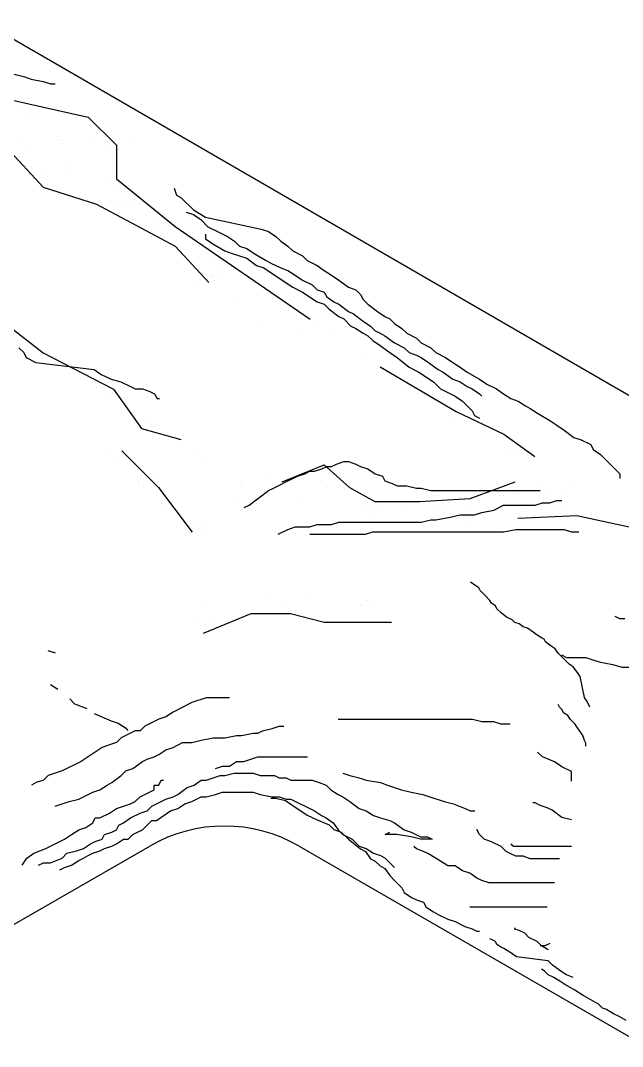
# Model space of a CAD drawing. Extents: x -800 to 12181, y -6101 to 2255.
# Drawn here: x 11433.93 to 11462.96, y 1450.23 to 1499.74 of the extents above; entities that cross this region are included whole.
import ezdxf

# ---------------------------------------------------------------- set-up
doc = ezdxf.new("R2010")
doc.units = 0
doc.header["$MEASUREMENT"] = 0
doc.layers.get('0').update_dxf_attribs({"linetype": 'CONTINUOUS'})
doc.layers.add('15', color=1, linetype='CONTINUOUS')

# ---------------------------------------------------------------- blocks, each defined once
blk = doc.blocks.new('*X30')
at = {"color": 0}
for p, q in [((4164.899, -661.1), (4164.899, -661.1)), ((4165.411, -661.256), (4165.411, -661.256)), ((4168.775, -661.019), (4168.775, -661.019)), ((4163.139, -661.42), (4163.139, -661.42)), ((4163.56, -661.688), (4163.56, -661.688)), ((4166.253, -661.414), (4166.253, -661.414)), ((4171.18, -662.576), (4171.18, -662.576)), ((4162.762, -662.774), (4162.762, -662.774)), ((4168.193, -662.65), (4168.193, -662.65)), ((4168.488, -662.931), (4168.488, -662.931)), ((4169.846, -662.752), (4169.846, -662.752)), ((4170.367, -662.683), (4170.367, -662.683)), ((4170.824, -662.897), (4170.824, -662.897)), ((4171.307, -662.644), (4171.307, -662.644)), ((4162.857, -663.216), (4162.857, -663.216)), ((4168.032, -663.195), (4168.032, -663.195)), ((4170.733, -663.097), (4170.733, -663.097)), ((4173.351, -663.064), (4173.351, -663.064)), ((4161.771, -663.815), (4161.771, -663.815)), ((4162.291, -663.746), (4162.291, -663.746)), ((4163.104, -663.639), (4163.104, -663.639)), ((4163.758, -663.686), (4163.758, -663.686)), ((4167.818, -663.775), (4167.818, -663.775)), ((4171.82, -663.809), (4171.82, -663.809)), ((4167.482, -664.187), (4167.482, -664.187)), ((4169.444, -664.087), (4169.444, -664.087)), ((4170.175, -663.912), (4170.175, -663.912)), ((4170.596, -664.181), (4170.596, -664.181)), ((4172.002, -664.099), (4172.002, -664.099)), ((4172.004, -663.978), (4172.004, -663.978)), ((4173.289, -663.907), (4173.289, -663.907)), ((4173.71, -664.175), (4173.71, -664.175)), ((4174.703, -664.002), (4174.703, -664.002)), ((4170.796, -665.024), (4170.796, -665.024)), ((4172.102, -665.044), (4172.102, -665.044)), ((4162.772, -665.165), (4162.772, -665.165)), ((4162.92, -665.143), (4162.92, -665.143)), ((4171.289, -665.151), (4171.289, -665.151)), ((4172.114, -665.148), (4172.114, -665.148)), ((4173.869, -665.687), (4173.869, -665.687)), ((4174.054, -665.856), (4174.054, -665.856)), ((4162.693, -666.283), (4162.693, -666.283)), ((4163.213, -666.214), (4163.213, -666.214)), ((4164.026, -666.107), (4164.026, -666.107)), ((4164.188, -666.144), (4164.188, -666.144)), ((4162.801, -666.442), (4162.801, -666.442)), ((4162.986, -666.611), (4162.986, -666.611)), ((4165.176, -666.696), (4165.176, -666.696)), ((4174.096, -666.411), (4174.096, -666.411)), ((4174.518, -666.679), (4174.518, -666.679)), ((4174.924, -666.653), (4174.924, -666.653)), ((4165.6, -667.036), (4165.6, -667.036)), ((4175.715, -667.157), (4175.715, -667.157)), ((4176.035, -666.93), (4176.035, -666.93)), ((4163.856, -667.408), (4163.856, -667.408)), ((4175.919, -667.566), (4175.919, -667.566)), ((4176.036, -667.647), (4176.036, -667.647)), ((4176.103, -667.734), (4176.103, -667.734)), ((4164.251, -668.071), (4164.251, -668.071)), ((4164.851, -668.32), (4164.851, -668.32)), ((4163.615, -668.75), (4163.615, -668.75)), ((4164.135, -668.682), (4164.135, -668.682)), ((4164.948, -668.575), (4164.948, -668.575)), ((4165.035, -668.489), (4165.035, -668.489)), ((4163.046, -668.996), (4163.046, -668.996)), ((4165.562, -668.932), (4165.562, -668.932)), ((4165.983, -669.201), (4165.983, -669.201)), ((4178.018, -668.909), (4178.018, -668.909)), ((4178.44, -669.178), (4178.44, -669.178)), ((4177.969, -669.444), (4177.969, -669.444)), ((4177.996, -669.446), (4177.996, -669.446)), ((4178.153, -669.613), (4178.153, -669.613)), ((4178.516, -669.378), (4178.516, -669.378)), ((4164.314, -669.998), (4164.314, -669.998)), ((4177.51, -669.749), (4177.51, -669.749)), ((4164.387, -670.173), (4164.387, -670.173)), ((4167.501, -670.168), (4167.501, -670.168)), ((4179.023, -670.41), (4179.023, -670.41)), ((4165.057, -671.15), (4165.057, -671.15)), ((4165.726, -670.89), (4165.726, -670.89)), ((4165.87, -671.043), (4165.87, -671.043)), ((4166.369, -671.436), (4166.369, -671.436)), ((4169.483, -671.43), (4169.483, -671.43)), ((4180.018, -671.322), (4180.018, -671.322)), ((4181.609, -671.56), (4181.609, -671.56)), ((4182.13, -671.491), (4182.13, -671.491)), ((4182.832, -671.59), (4182.832, -671.59)), ((4163.677, -671.71), (4163.677, -671.71)), ((4164.377, -671.925), (4164.377, -671.925)), ((4164.949, -672.042), (4164.949, -672.042)), ((4166.791, -671.705), (4166.791, -671.705)), ((4167.078, -671.827), (4167.078, -671.827)), ((4169.905, -671.699), (4169.905, -671.699)), ((4165.195, -672.677), (4165.195, -672.677)), ((4165.789, -672.817), (4165.789, -672.817)), ((4171.423, -672.666), (4171.423, -672.666)), ((4184.1, -672.592), (4184.1, -672.592)), ((4165.944, -672.954), (4165.944, -672.954)), ((4166.128, -673.123), (4166.128, -673.123)), ((4165.459, -673.686), (4165.459, -673.686)), ((4165.979, -673.617), (4165.979, -673.617)), ((4166.792, -673.51), (4166.792, -673.51)), ((4167.141, -673.754), (4167.141, -673.754)), ((4185.512, -673.484), (4185.512, -673.484)), ((4185.744, -673.605), (4185.744, -673.605)), ((4166.998, -673.92), (4166.998, -673.92)), ((4167.177, -673.94), (4167.177, -673.94)), ((4173.405, -673.929), (4173.405, -673.929)), ((4185.862, -673.906), (4185.862, -673.906)), ((4173.827, -674.197), (4173.827, -674.197)), ((4186.283, -674.175), (4186.283, -674.175)), ((4175.345, -675.165), (4175.345, -675.165)), ((4187.801, -675.142), (4187.801, -675.142)), ((4173.792, -676.552), (4173.792, -676.552)), ((4177.327, -676.427), (4177.327, -676.427)), ((4189.783, -676.405), (4189.783, -676.405)), ((4174.104, -676.799), (4174.104, -676.799)), ((4177.749, -676.696), (4177.749, -676.696)), ((4190.205, -676.673), (4190.205, -676.673)), ((4180.32, -677.468), (4180.32, -677.468)), ((4183.02, -677.371), (4183.02, -677.371)), ((4197.834, -677.191), (4197.834, -677.191)), ((4198.355, -677.123), (4198.355, -677.123)), ((4175.099, -677.711), (4175.099, -677.711)), ((4175.144, -677.489), (4175.144, -677.489)), ((4175.283, -677.88), (4175.283, -677.88)), ((4175.378, -677.558), (4175.378, -677.558)), ((4175.899, -677.49), (4175.899, -677.49)), ((4179.16, -677.8), (4179.16, -677.8)), ((4179.267, -677.663), (4179.267, -677.663)), ((4182.381, -677.657), (4182.381, -677.657)), ((4183.161, -677.834), (4183.161, -677.834)), ((4197.952, -677.629), (4197.952, -677.629)), ((4183.345, -678.003), (4183.345, -678.003)), ((4186.99, -678.275), (4186.99, -678.275)), ((4189.608, -678.242), (4189.608, -678.242)), ((4189.759, -678.254), (4189.759, -678.254)), ((4190.279, -678.186), (4190.279, -678.186)), ((4191.092, -678.079), (4191.092, -678.079)), ((4191.223, -677.957), (4191.223, -677.957)), ((4191.407, -678.126), (4191.407, -678.126)), ((4192.166, -678.254), (4192.166, -678.254)), ((4192.451, -677.9), (4192.451, -677.9)), ((4200.043, -678.136), (4200.043, -678.136)), ((4176.153, -678.677), (4176.153, -678.677)), ((4176.413, -678.491), (4176.413, -678.491)), ((4179.114, -678.394), (4179.114, -678.394)), ((4181.731, -678.36), (4181.731, -678.36)), ((4184.289, -678.372), (4184.289, -678.372)), ((4187.067, -678.609), (4187.067, -678.609)), ((4187.588, -678.54), (4187.588, -678.54)), ((4188.401, -678.433), (4188.401, -678.433)), ((4184.215, -678.8), (4184.215, -678.8)), ((4184.363, -678.92), (4184.363, -678.92)), ((4184.375, -678.963), (4184.375, -678.963)), ((4184.896, -678.895), (4184.896, -678.895)), ((4185.709, -678.787), (4185.709, -678.787)), ((4187.477, -678.914), (4187.477, -678.914)), ((4188.217, -678.834), (4188.217, -678.834)), ((4188.401, -679.003), (4188.401, -679.003)), ((4190.591, -678.909), (4190.591, -678.909)), ((4192.277, -678.923), (4192.277, -678.923)), ((4196.279, -678.957), (4196.279, -678.957)), ((4196.819, -678.897), (4196.819, -678.897)), ((4198.837, -679.061), (4198.837, -679.061)), ((4199.933, -678.892), (4199.933, -678.892)), ((4177.825, -679.383), (4177.825, -679.383)), ((4187.899, -679.183), (4187.899, -679.183)), ((4188.259, -679.277), (4188.259, -679.277)), ((4190.96, -679.179), (4190.96, -679.179)), ((4191.013, -679.177), (4191.013, -679.177)), ((4193.578, -679.146), (4193.578, -679.146)), ((4196.136, -679.158), (4196.136, -679.158)), ((4196.463, -679.126), (4196.463, -679.126)), ((4197.241, -679.166), (4197.241, -679.166)), ((4200.09, -679.483), (4200.09, -679.483)), ((4177.149, -679.589), (4177.149, -679.589)), ((4177.333, -679.758), (4177.333, -679.758)), ((4177.634, -679.851), (4177.634, -679.851)), ((4196.585, -679.945), (4196.585, -679.945)), ((4197.333, -679.923), (4197.333, -679.923)), ((4197.398, -679.838), (4197.398, -679.838)), ((4198.756, -679.659), (4198.756, -679.659)), ((4199.277, -679.59), (4199.277, -679.59)), ((4196.064, -680.013), (4196.064, -680.013)), ((4197.547, -680.05), (4197.547, -680.05)), ((4198.759, -680.133), (4198.759, -680.133)), ((4200.106, -680.062), (4200.106, -680.062)), ((4198.328, -680.835), (4198.328, -680.835)), ((4198.513, -681.004), (4198.513, -681.004)), ((4198.9, -680.988), (4198.9, -680.988)), ((4197.627, -681.402), (4197.627, -681.402)), ((4197.61, -681.977), (4197.61, -681.977)), ((4198.049, -681.67), (4198.049, -681.67)), ((4199.383, -681.801), (4199.383, -681.801)), ((4181.857, -682.214), (4181.857, -682.214)), ((4197.507, -682.413), (4197.507, -682.413)), ((4177.768, -682.677), (4177.768, -682.677)), ((4180.253, -682.433), (4180.253, -682.433)), ((4180.882, -682.671), (4180.882, -682.671)), ((4183.996, -682.666), (4183.996, -682.666)), ((4184.254, -682.468), (4184.254, -682.468)), ((4184.438, -682.637), (4184.438, -682.637)), ((4177.95, -683.236), (4177.95, -683.236)), ((4177.247, -683.311), (4177.247, -683.311))]:
    blk.add_line(p, q, dxfattribs=at)

msp = doc.modelspace()

# ---------------------------------------------------------------- linework, layer by layer
at = {"layer": '15'}
for p, q in [((11432.019, 1499.745, -8.914), (11480.131, 1471.908, -8.914)), ((11423.584, 1450.338, -8.914), (11440.157, 1459.907, -8.914)), ((11447.357, 1459.907, -8.914), (11464.111, 1450.234, -8.914))]:
    msp.add_line(p, q, dxfattribs=at)
at = {"layer": '15', "color": 1}
for p, q in [((11433.613, 1497.154, -8.914), (11434.08, 1497.037, -8.914)), ((11434.08, 1497.037, -8.914), (11434.431, 1496.92, -8.914)), ((11434.431, 1496.92, -8.914), (11435.016, 1496.803, -8.914)), ((11435.016, 1496.803, -8.914), (11435.366, 1496.686, -8.914)), ((11435.366, 1496.686, -8.914), (11435.6, 1496.686, -8.914)), ((11441.328, 1491.662, -8.914), (11441.445, 1491.311, -8.914)), ((11441.445, 1491.311, -8.914), (11441.679, 1491.195, -8.914)), ((11441.679, 1491.195, -8.914), (11442.264, 1490.61, -8.914)), ((11441.913, 1490.494, -8.914), (11442.264, 1490.377, -8.914)), ((11442.264, 1490.61, -8.914), (11442.848, 1490.26, -8.914)), ((11442.264, 1490.377, -8.914), (11442.614, 1490.143, -8.914)), ((11442.614, 1490.143, -8.914), (11442.965, 1489.792, -8.914)), ((11442.848, 1490.26, -8.914), (11445.537, 1489.676, -8.914)), ((11442.965, 1489.792, -8.914), (11443.433, 1489.559, -8.914)), ((11442.848, 1489.442, -8.914), (11442.848, 1489.208, -8.914)), ((11443.433, 1489.559, -8.914), (11443.9, 1489.325, -8.914)), ((11443.9, 1489.325, -8.914), (11444.251, 1489.091, -8.914)), ((11445.537, 1489.676, -8.914), (11445.888, 1489.559, -8.914)), ((11445.888, 1489.559, -8.914), (11446.238, 1489.325, -8.914)), ((11446.238, 1489.325, -8.914), (11446.472, 1489.091, -8.914)), ((11442.848, 1489.208, -8.914), (11443.199, 1488.975, -8.914)), ((11443.199, 1488.975, -8.914), (11443.783, 1488.624, -8.914)), ((11444.251, 1489.091, -8.914), (11444.485, 1488.858, -8.914)), ((11444.485, 1488.858, -8.914), (11444.835, 1488.741, -8.914)), ((11446.472, 1489.091, -8.914), (11446.823, 1488.858, -8.914)), ((11446.823, 1488.858, -8.914), (11447.057, 1488.624, -8.914)), ((11443.783, 1488.624, -8.914), (11444.134, 1488.507, -8.914)), ((11444.134, 1488.507, -8.914), (11444.835, 1488.274, -8.914)), ((11444.835, 1488.741, -8.914), (11445.186, 1488.507, -8.914)), ((11445.186, 1488.507, -8.914), (11445.771, 1488.157, -8.914)), ((11447.057, 1488.624, -8.914), (11447.524, 1488.39, -8.914)), ((11447.524, 1488.39, -8.914), (11447.758, 1488.157, -8.914)), ((11444.835, 1488.274, -8.914), (11445.303, 1487.923, -8.914)), ((11445.303, 1487.923, -8.914), (11445.654, 1487.806, -8.914)), ((11445.654, 1487.806, -8.914), (11446.355, 1487.339, -8.914)), ((11445.771, 1488.157, -8.914), (11446.005, 1488.04, -8.914)), ((11446.005, 1488.04, -8.914), (11446.472, 1487.806, -8.914)), ((11446.472, 1487.806, -8.914), (11446.823, 1487.689, -8.914)), ((11447.758, 1488.157, -8.914), (11448.226, 1487.923, -8.914)), ((11448.226, 1487.923, -8.914), (11448.576, 1487.689, -8.914)), ((11446.355, 1487.339, -8.914), (11447.057, 1486.871, -8.914)), ((11446.823, 1487.689, -8.914), (11447.174, 1487.456, -8.914)), ((11447.174, 1487.456, -8.914), (11447.524, 1487.222, -8.914)), ((11448.576, 1487.689, -8.914), (11448.927, 1487.456, -8.914)), ((11448.927, 1487.456, -8.914), (11449.278, 1487.222, -8.914)), ((11447.057, 1486.871, -8.914), (11447.524, 1486.638, -8.914)), ((11447.524, 1487.222, -8.914), (11447.992, 1486.988, -8.914)), ((11447.992, 1486.988, -8.914), (11448.226, 1486.755, -8.914)), ((11449.278, 1487.222, -8.914), (11449.745, 1486.871, -8.914)), ((11449.745, 1486.871, -8.914), (11450.096, 1486.755, -8.914)), ((11447.524, 1486.638, -8.914), (11448.226, 1486.17, -8.914)), ((11448.226, 1486.755, -8.914), (11448.576, 1486.638, -8.914)), ((11448.576, 1486.638, -8.914), (11448.693, 1486.404, -8.914)), ((11448.693, 1486.404, -8.914), (11449.044, 1486.17, -8.914)), ((11450.096, 1486.755, -8.914), (11450.33, 1486.521, -8.914)), ((11450.33, 1486.521, -8.914), (11450.447, 1486.287, -8.914)), ((11448.226, 1486.17, -8.914), (11448.576, 1486.054, -8.914)), ((11448.576, 1486.054, -8.914), (11448.81, 1485.82, -8.914)), ((11448.81, 1485.82, -8.914), (11449.278, 1485.469, -8.914)), ((11449.044, 1486.17, -8.914), (11449.278, 1486.054, -8.914)), ((11449.278, 1486.054, -8.914), (11449.745, 1485.703, -8.914)), ((11450.447, 1486.287, -8.914), (11450.681, 1486.054, -8.914)), ((11450.681, 1486.054, -8.914), (11451.148, 1485.703, -8.914)), ((11449.278, 1485.469, -8.914), (11449.512, 1485.352, -8.914)), ((11449.512, 1485.352, -8.914), (11449.862, 1485.002, -8.914)), ((11449.745, 1485.703, -8.914), (11449.979, 1485.586, -8.914)), ((11449.979, 1485.586, -8.914), (11450.447, 1485.236, -8.914)), ((11451.148, 1485.703, -8.914), (11451.499, 1485.469, -8.914)), ((11451.499, 1485.469, -8.914), (11451.733, 1485.352, -8.914)), ((11451.733, 1485.352, -8.914), (11451.967, 1485.119, -8.914)), ((11449.862, 1485.002, -8.914), (11450.096, 1484.885, -8.914)), ((11450.096, 1484.885, -8.914), (11450.447, 1484.651, -8.914)), ((11450.447, 1485.236, -8.914), (11450.797, 1485.002, -8.914)), ((11450.797, 1485.002, -8.914), (11451.031, 1484.768, -8.914)), ((11451.967, 1485.119, -8.914), (11452.317, 1484.885, -8.914)), ((11452.317, 1484.885, -8.914), (11452.551, 1484.651, -8.914)), ((11450.447, 1484.651, -8.914), (11450.681, 1484.535, -8.914)), ((11450.681, 1484.535, -8.914), (11450.914, 1484.301, -8.914)), ((11451.031, 1484.768, -8.914), (11451.265, 1484.651, -8.914)), ((11451.265, 1484.651, -8.914), (11451.499, 1484.535, -8.914)), ((11451.499, 1484.535, -8.914), (11451.967, 1484.184, -8.914)), ((11452.551, 1484.651, -8.914), (11453.019, 1484.418, -8.914)), ((11453.019, 1484.418, -8.914), (11453.252, 1484.184, -8.914)), ((11433.847, 1483.95, -8.914), (11434.08, 1483.717, -8.914)), ((11450.914, 1484.301, -8.914), (11451.265, 1484.067, -8.914)), ((11451.265, 1484.067, -8.914), (11451.733, 1483.717, -8.914)), ((11451.967, 1484.184, -8.914), (11452.434, 1483.95, -8.914)), ((11452.434, 1483.95, -8.914), (11452.668, 1483.717, -8.914)), ((11453.252, 1484.184, -8.914), (11453.72, 1483.95, -8.914)), ((11453.72, 1483.95, -8.914), (11453.954, 1483.717, -8.914)), ((11434.08, 1483.717, -8.914), (11434.197, 1483.483, -8.914)), ((11434.197, 1483.483, -8.914), (11434.665, 1483.249, -8.914)), ((11451.733, 1483.717, -8.914), (11452.083, 1483.483, -8.914)), ((11452.083, 1483.483, -8.914), (11452.668, 1483.016, -8.914)), ((11452.668, 1483.717, -8.914), (11453.019, 1483.6, -8.914)), ((11453.019, 1483.6, -8.914), (11453.252, 1483.483, -8.914)), ((11453.252, 1483.483, -8.914), (11453.603, 1483.249, -8.914)), ((11453.954, 1483.717, -8.914), (11454.421, 1483.483, -8.914)), ((11454.421, 1483.483, -8.914), (11454.772, 1483.249, -8.914)), ((11434.665, 1483.249, -8.914), (11437.471, 1482.899, -8.914)), ((11437.471, 1482.899, -8.914), (11437.821, 1482.665, -8.914)), ((11452.668, 1483.016, -8.914), (11453.136, 1482.782, -8.914)), ((11453.603, 1483.249, -8.914), (11454.071, 1482.899, -8.914)), ((11454.071, 1482.899, -8.914), (11454.305, 1482.782, -8.914)), ((11454.772, 1483.249, -8.914), (11455.123, 1483.016, -8.914)), ((11455.123, 1483.016, -8.914), (11455.474, 1482.782, -8.914)), ((11437.821, 1482.665, -8.914), (11438.289, 1482.431, -8.914)), ((11438.289, 1482.431, -8.914), (11438.757, 1482.315, -8.914)), ((11453.136, 1482.782, -8.914), (11453.837, 1482.315, -8.914)), ((11454.305, 1482.782, -8.914), (11454.772, 1482.431, -8.914)), ((11454.772, 1482.431, -8.914), (11455.123, 1482.315, -8.914)), ((11455.474, 1482.782, -8.914), (11456.058, 1482.431, -8.914)), ((11456.058, 1482.431, -8.914), (11456.409, 1482.198, -8.914)), ((11438.757, 1482.315, -8.914), (11439.224, 1482.081, -8.914)), ((11439.224, 1482.081, -8.914), (11439.458, 1481.964, -8.914)), ((11439.458, 1481.964, -8.914), (11439.809, 1481.964, -8.914)), ((11439.809, 1481.964, -8.914), (11440.159, 1481.847, -8.914)), ((11453.837, 1482.315, -8.914), (11454.188, 1481.964, -8.914)), ((11454.188, 1481.964, -8.914), (11454.889, 1481.613, -8.914)), ((11455.123, 1482.315, -8.914), (11455.474, 1482.081, -8.914)), ((11455.474, 1482.081, -8.914), (11455.707, 1481.964, -8.914)), ((11455.707, 1481.964, -8.914), (11456.058, 1481.73, -8.914)), ((11456.409, 1482.198, -8.914), (11456.876, 1481.964, -8.914)), ((11456.876, 1481.964, -8.914), (11457.227, 1481.73, -8.914)), ((11440.159, 1481.847, -8.914), (11440.393, 1481.73, -8.914)), ((11440.393, 1481.73, -8.914), (11440.51, 1481.497, -8.914)), ((11440.51, 1481.497, -8.914), (11440.627, 1481.497, -8.914)), ((11454.889, 1481.613, -8.914), (11455.24, 1481.38, -8.914)), ((11455.24, 1481.38, -8.914), (11455.707, 1480.912, -8.914)), ((11456.058, 1481.73, -8.914), (11456.175, 1481.613, -8.914)), ((11457.227, 1481.73, -8.914), (11457.578, 1481.497, -8.914)), ((11457.578, 1481.497, -8.914), (11457.929, 1481.38, -8.914)), ((11457.929, 1481.38, -8.914), (11458.279, 1481.146, -8.914)), ((11455.707, 1480.912, -8.914), (11455.824, 1480.679, -8.914)), ((11458.279, 1481.146, -8.914), (11458.513, 1481.029, -8.914)), ((11458.513, 1481.029, -8.914), (11458.864, 1480.796, -8.914)), ((11455.824, 1480.679, -8.914), (11456.058, 1480.562, -8.914)), ((11458.864, 1480.796, -8.914), (11459.448, 1480.445, -8.914)), ((11459.448, 1480.445, -8.914), (11459.799, 1480.211, -8.914)), ((11459.799, 1480.211, -8.914), (11460.15, 1479.978, -8.914)), ((11460.15, 1479.978, -8.914), (11460.617, 1479.627, -8.914)), ((11460.617, 1479.627, -8.914), (11460.968, 1479.51, -8.914)), ((11460.968, 1479.51, -8.914), (11461.436, 1479.277, -8.914)), ((11461.436, 1479.277, -8.914), (11461.552, 1479.043, -8.914)), ((11461.552, 1479.043, -8.914), (11461.903, 1478.809, -8.914)), ((11449.161, 1478.342, -8.914), (11449.512, 1478.459, -8.914)), ((11449.512, 1478.459, -8.914), (11449.745, 1478.459, -8.914)), ((11449.745, 1478.459, -8.914), (11450.096, 1478.342, -8.914)), ((11461.903, 1478.809, -8.914), (11462.371, 1478.342, -8.914)), ((11447.641, 1477.874, -8.914), (11447.875, 1477.991, -8.914)), ((11447.875, 1477.991, -8.914), (11448.109, 1477.991, -8.914)), ((11448.109, 1477.991, -8.914), (11448.459, 1478.108, -8.914)), ((11448.459, 1478.108, -8.914), (11448.693, 1478.225, -8.914)), ((11448.693, 1478.225, -8.914), (11448.927, 1478.225, -8.914)), ((11448.927, 1478.225, -8.914), (11449.161, 1478.342, -8.914)), ((11450.096, 1478.342, -8.914), (11450.33, 1478.225, -8.914)), ((11450.33, 1478.225, -8.914), (11450.681, 1478.108, -8.914)), ((11450.681, 1478.108, -8.914), (11451.031, 1477.874, -8.914)), ((11462.371, 1478.342, -8.914), (11462.838, 1477.874, -8.914)), ((11446.355, 1477.29, -8.914), (11446.823, 1477.524, -8.914)), ((11446.823, 1477.524, -8.914), (11447.057, 1477.641, -8.914)), ((11447.057, 1477.641, -8.914), (11447.29, 1477.758, -8.914)), ((11447.29, 1477.758, -8.914), (11447.641, 1477.874, -8.914)), ((11451.031, 1477.874, -8.914), (11451.382, 1477.758, -8.914)), ((11451.382, 1477.758, -8.914), (11451.499, 1477.524, -8.914)), ((11451.499, 1477.524, -8.914), (11451.85, 1477.407, -8.914)), ((11451.85, 1477.407, -8.914), (11452.083, 1477.29, -8.914)), ((11462.838, 1477.874, -8.914), (11462.838, 1477.641, -8.914)), ((11445.42, 1476.706, -8.914), (11445.888, 1477.057, -8.914)), ((11445.888, 1477.057, -8.914), (11446.121, 1477.173, -8.914)), ((11446.121, 1477.173, -8.914), (11446.355, 1477.29, -8.914)), ((11452.083, 1477.29, -8.914), (11452.551, 1477.29, -8.914)), ((11452.551, 1477.29, -8.914), (11453.019, 1477.173, -8.914)), ((11453.019, 1477.173, -8.914), (11453.252, 1477.173, -8.914)), ((11453.252, 1477.173, -8.914), (11453.72, 1477.057, -8.914)), ((11453.72, 1477.057, -8.914), (11458.981, 1477.057, -8.914)), ((11444.952, 1476.356, -8.914), (11445.42, 1476.706, -8.914)), ((11458.747, 1476.356, -8.914), (11459.098, 1476.472, -8.914)), ((11459.098, 1476.472, -8.914), (11459.448, 1476.472, -8.914)), ((11459.448, 1476.472, -8.914), (11459.799, 1476.589, -8.914)), ((11459.799, 1476.589, -8.914), (11460.033, 1476.589, -8.914)), ((11444.719, 1476.239, -8.914), (11444.952, 1476.356, -8.914)), ((11455.824, 1475.888, -8.914), (11456.175, 1476.005, -8.914)), ((11456.175, 1476.005, -8.914), (11456.76, 1476.122, -8.914)), ((11456.76, 1476.122, -8.914), (11457.227, 1476.356, -8.914)), ((11457.227, 1476.356, -8.914), (11458.747, 1476.356, -8.914)), ((11448.927, 1475.421, -8.914), (11449.278, 1475.538, -8.914)), ((11449.278, 1475.538, -8.914), (11453.252, 1475.538, -8.914)), ((11453.252, 1475.538, -8.914), (11453.72, 1475.654, -8.914)), ((11453.72, 1475.654, -8.914), (11453.954, 1475.654, -8.914)), ((11453.954, 1475.654, -8.914), (11454.655, 1475.771, -8.914)), ((11454.655, 1475.771, -8.914), (11455.123, 1475.888, -8.914)), ((11455.123, 1475.888, -8.914), (11455.824, 1475.888, -8.914)), ((11446.355, 1474.953, -8.914), (11446.823, 1475.187, -8.914)), ((11446.823, 1475.187, -8.914), (11447.174, 1475.304, -8.914)), ((11447.174, 1475.304, -8.914), (11447.875, 1475.304, -8.914)), ((11447.875, 1475.304, -8.914), (11448.226, 1475.421, -8.914)), ((11447.875, 1474.953, -8.914), (11450.564, 1474.953, -8.914)), ((11448.226, 1475.421, -8.914), (11448.927, 1475.421, -8.914)), ((11450.564, 1474.953, -8.914), (11450.914, 1475.07, -8.914)), ((11450.914, 1475.07, -8.914), (11457.227, 1475.07, -8.914)), ((11457.227, 1475.07, -8.914), (11457.812, 1475.187, -8.914)), ((11457.812, 1475.187, -8.914), (11460.15, 1475.187, -8.914)), ((11460.15, 1475.187, -8.914), (11460.5, 1475.07, -8.914)), ((11460.5, 1475.07, -8.914), (11460.851, 1475.07, -8.914)), ((11455.831, 1472.499, -8.914), (11455.631, 1472.633, -8.914)), ((11456.032, 1472.365, -8.914), (11455.831, 1472.499, -8.914)), ((11456.099, 1472.231, -8.914), (11456.032, 1472.365, -8.914)), ((11456.3, 1472.03, -8.914), (11456.099, 1472.231, -8.914)), ((11456.568, 1471.763, -8.914), (11456.3, 1472.03, -8.914)), ((11456.635, 1471.629, -8.914), (11456.568, 1471.763, -8.914)), ((11456.836, 1471.495, -8.914), (11456.635, 1471.629, -8.914)), ((11456.903, 1471.361, -8.914), (11456.836, 1471.495, -8.914)), ((11457.104, 1471.16, -8.914), (11456.903, 1471.361, -8.914)), ((11457.372, 1470.959, -8.914), (11457.104, 1471.16, -8.914)), ((11462.838, 1470.864, -8.914), (11462.605, 1470.981, -8.914)), ((11457.64, 1470.826, -8.914), (11457.372, 1470.959, -8.914)), ((11457.774, 1470.692, -8.914), (11457.64, 1470.826, -8.914)), ((11457.974, 1470.625, -8.914), (11457.774, 1470.692, -8.914)), ((11458.175, 1470.491, -8.914), (11457.974, 1470.625, -8.914)), ((11458.376, 1470.424, -8.914), (11458.175, 1470.491, -8.914)), ((11463.072, 1470.864, -8.914), (11462.838, 1470.864, -8.914)), ((11458.644, 1470.223, -8.914), (11458.376, 1470.424, -8.914)), ((11458.845, 1470.089, -8.914), (11458.644, 1470.223, -8.914)), ((11459.046, 1469.955, -8.914), (11458.845, 1470.089, -8.914)), ((11459.18, 1469.888, -8.914), (11459.046, 1469.955, -8.914)), ((11459.247, 1469.755, -8.914), (11459.18, 1469.888, -8.914)), ((11459.515, 1469.554, -8.914), (11459.247, 1469.755, -8.914)), ((11459.716, 1469.42, -8.914), (11459.515, 1469.554, -8.914)), ((11435.249, 1469.345, -8.914), (11435.6, 1469.228, -8.914)), ((11459.85, 1469.219, -8.914), (11459.716, 1469.42, -8.914)), ((11459.984, 1469.085, -8.914), (11459.85, 1469.219, -8.914)), ((11460.385, 1468.684, -8.914), (11459.984, 1469.085, -8.914)), ((11460.267, 1468.994, -8.914), (11460.033, 1469.111, -8.914)), ((11461.202, 1468.994, -8.914), (11460.267, 1468.994, -8.914)), ((11461.552, 1468.878, -8.914), (11461.202, 1468.994, -8.914)), ((11460.586, 1468.55, -8.914), (11460.385, 1468.684, -8.914)), ((11460.787, 1468.282, -8.914), (11460.586, 1468.55, -8.914)), ((11461.903, 1468.761, -8.914), (11461.552, 1468.878, -8.914)), ((11462.488, 1468.644, -8.914), (11461.903, 1468.761, -8.914)), ((11462.955, 1468.527, -8.914), (11462.488, 1468.644, -8.914)), ((11463.423, 1468.527, -8.914), (11462.955, 1468.527, -8.914)), ((11460.921, 1468.081, -8.914), (11460.787, 1468.282, -8.914)), ((11461.122, 1467.077, -8.914), (11460.921, 1468.081, -8.914)), ((11435.366, 1467.709, -8.914), (11435.717, 1467.475, -8.914)), ((11436.302, 1467.008, -8.914), (11436.535, 1466.774, -8.914)), ((11442.871, 1467.056, -8.914), (11442.189, 1466.829, -8.914)), ((11444.008, 1467.056, -8.914), (11442.871, 1467.056, -8.914)), ((11461.256, 1466.876, -8.914), (11461.122, 1467.077, -8.914)), ((11436.535, 1466.774, -8.914), (11437.12, 1466.541, -8.914)), ((11442.189, 1466.829, -8.914), (11441.28, 1466.374, -8.914)), ((11459.917, 1466.609, -8.914), (11459.85, 1466.742, -8.914)), ((11460.051, 1466.475, -8.914), (11459.917, 1466.609, -8.914)), ((11461.39, 1466.609, -8.914), (11461.256, 1466.876, -8.914)), ((11437.471, 1466.307, -8.914), (11438.289, 1465.956, -8.914)), ((11440.598, 1466.033, -8.914), (11440.37, 1465.92, -8.914)), ((11440.939, 1466.147, -8.914), (11440.598, 1466.033, -8.914)), ((11441.28, 1466.374, -8.914), (11440.939, 1466.147, -8.914)), ((11449.238, 1466.033, -8.914), (11455.718, 1466.033, -8.914)), ((11455.718, 1466.033, -8.914), (11456.173, 1465.92, -8.914)), ((11460.117, 1466.341, -8.914), (11460.051, 1466.475, -8.914)), ((11460.318, 1466.207, -8.914), (11460.117, 1466.341, -8.914)), ((11460.452, 1466.006, -8.914), (11460.318, 1466.207, -8.914)), ((11438.289, 1465.956, -8.914), (11438.64, 1465.84, -8.914)), ((11438.64, 1465.84, -8.914), (11438.99, 1465.606, -8.914)), ((11438.99, 1465.606, -8.914), (11439.107, 1465.489, -8.914)), ((11439.915, 1465.692, -8.914), (11439.688, 1465.465, -8.914)), ((11440.143, 1465.806, -8.914), (11439.915, 1465.692, -8.914)), ((11440.37, 1465.92, -8.914), (11440.143, 1465.806, -8.914)), ((11445.6, 1465.465, -8.914), (11446.055, 1465.579, -8.914)), ((11446.055, 1465.579, -8.914), (11446.396, 1465.692, -8.914)), ((11446.396, 1465.692, -8.914), (11446.623, 1465.692, -8.914)), ((11456.173, 1465.92, -8.914), (11456.742, 1465.92, -8.914)), ((11456.742, 1465.92, -8.914), (11457.083, 1465.806, -8.914)), ((11457.083, 1465.806, -8.914), (11457.538, 1465.806, -8.914)), ((11460.653, 1465.805, -8.914), (11460.452, 1466.006, -8.914)), ((11460.787, 1465.605, -8.914), (11460.653, 1465.805, -8.914)), ((11460.988, 1465.337, -8.914), (11460.787, 1465.605, -8.914)), ((11438.779, 1465.124, -8.914), (11438.551, 1464.897, -8.914)), ((11439.006, 1465.238, -8.914), (11438.779, 1465.124, -8.914)), ((11439.461, 1465.465, -8.914), (11439.006, 1465.238, -8.914)), ((11439.688, 1465.465, -8.914), (11439.461, 1465.465, -8.914)), ((11442.644, 1465.011, -8.914), (11443.212, 1465.124, -8.914)), ((11443.212, 1465.124, -8.914), (11443.781, 1465.124, -8.914)), ((11443.781, 1465.124, -8.914), (11444.349, 1465.238, -8.914)), ((11444.349, 1465.238, -8.914), (11444.577, 1465.238, -8.914)), ((11444.577, 1465.238, -8.914), (11445.145, 1465.351, -8.914)), ((11445.145, 1465.351, -8.914), (11445.373, 1465.351, -8.914)), ((11445.373, 1465.351, -8.914), (11445.6, 1465.465, -8.914)), ((11461.055, 1465.203, -8.914), (11460.988, 1465.337, -8.914)), ((11461.122, 1465.002, -8.914), (11461.055, 1465.203, -8.914)), ((11437.869, 1464.67, -8.914), (11437.187, 1464.215, -8.914)), ((11438.21, 1464.783, -8.914), (11437.869, 1464.67, -8.914)), ((11438.551, 1464.897, -8.914), (11438.21, 1464.783, -8.914)), ((11440.598, 1464.329, -8.914), (11440.939, 1464.556, -8.914)), ((11440.939, 1464.556, -8.914), (11441.28, 1464.67, -8.914)), ((11441.28, 1464.67, -8.914), (11441.734, 1464.897, -8.914)), ((11441.734, 1464.897, -8.914), (11442.189, 1464.897, -8.914)), ((11442.189, 1464.897, -8.914), (11442.644, 1465.011, -8.914)), ((11461.189, 1464.868, -8.914), (11461.122, 1465.002, -8.914)), ((11461.189, 1464.734, -8.914), (11461.189, 1464.868, -8.914)), ((11437.187, 1464.215, -8.914), (11436.846, 1463.988, -8.914)), ((11439.802, 1463.988, -8.914), (11440.029, 1464.102, -8.914)), ((11440.029, 1464.102, -8.914), (11440.37, 1464.215, -8.914)), ((11440.37, 1464.215, -8.914), (11440.598, 1464.329, -8.914)), ((11444.69, 1463.988, -8.914), (11445.032, 1464.102, -8.914)), ((11445.032, 1464.102, -8.914), (11445.373, 1464.215, -8.914)), ((11445.373, 1464.215, -8.914), (11447.76, 1464.215, -8.914)), ((11459.098, 1464.204, -8.914), (11458.864, 1464.438, -8.914)), ((11459.682, 1463.97, -8.914), (11459.098, 1464.204, -8.914)), ((11436.846, 1463.988, -8.914), (11435.936, 1463.533, -8.914)), ((11439.006, 1463.533, -8.914), (11439.347, 1463.647, -8.914)), ((11439.347, 1463.647, -8.914), (11439.802, 1463.988, -8.914)), ((11443.326, 1463.647, -8.914), (11443.667, 1463.761, -8.914)), ((11443.667, 1463.761, -8.914), (11444.008, 1463.761, -8.914)), ((11444.008, 1463.761, -8.914), (11444.349, 1463.988, -8.914)), ((11444.349, 1463.988, -8.914), (11444.69, 1463.988, -8.914)), ((11460.033, 1463.736, -8.914), (11459.682, 1463.97, -8.914)), ((11460.5, 1463.503, -8.914), (11460.033, 1463.736, -8.914)), ((11435.027, 1463.079, -8.914), (11434.686, 1462.965, -8.914)), ((11435.254, 1463.306, -8.914), (11435.027, 1463.079, -8.914)), ((11435.936, 1463.533, -8.914), (11435.254, 1463.306, -8.914)), ((11438.324, 1462.965, -8.914), (11438.779, 1463.306, -8.914)), ((11438.779, 1463.306, -8.914), (11439.006, 1463.533, -8.914)), ((11440.598, 1462.852, -8.914), (11440.711, 1463.079, -8.914)), ((11440.711, 1463.079, -8.914), (11440.825, 1463.079, -8.914)), ((11442.303, 1462.852, -8.914), (11442.644, 1463.079, -8.914)), ((11442.644, 1463.079, -8.914), (11442.871, 1463.079, -8.914)), ((11442.871, 1463.079, -8.914), (11443.212, 1463.192, -8.914)), ((11443.212, 1463.192, -8.914), (11443.554, 1463.306, -8.914)), ((11443.554, 1463.306, -8.914), (11443.781, 1463.306, -8.914)), ((11443.781, 1463.306, -8.914), (11444.236, 1463.42, -8.914)), ((11444.236, 1463.42, -8.914), (11445.145, 1463.42, -8.914)), ((11445.145, 1463.42, -8.914), (11445.486, 1463.306, -8.914)), ((11445.486, 1463.306, -8.914), (11446.168, 1463.306, -8.914)), ((11446.168, 1463.306, -8.914), (11446.396, 1463.192, -8.914)), ((11446.396, 1463.192, -8.914), (11446.737, 1463.192, -8.914)), ((11446.737, 1463.192, -8.914), (11446.964, 1463.079, -8.914)), ((11446.964, 1463.079, -8.914), (11447.987, 1463.079, -8.914)), ((11447.987, 1463.079, -8.914), (11448.329, 1462.965, -8.914)), ((11449.465, 1463.42, -8.914), (11449.807, 1463.306, -8.914)), ((11449.807, 1463.306, -8.914), (11450.261, 1463.192, -8.914)), ((11450.261, 1463.192, -8.914), (11450.602, 1463.079, -8.914)), ((11450.602, 1463.079, -8.914), (11451.285, 1462.965, -8.914)), ((11460.5, 1463.035, -8.914), (11460.5, 1463.503, -8.914)), ((11434.686, 1462.965, -8.914), (11434.458, 1462.852, -8.914)), ((11437.414, 1462.511, -8.914), (11437.755, 1462.624, -8.914)), ((11437.755, 1462.624, -8.914), (11438.096, 1462.852, -8.914)), ((11438.096, 1462.852, -8.914), (11438.324, 1462.965, -8.914)), ((11440.143, 1462.511, -8.914), (11440.37, 1462.624, -8.914)), ((11440.37, 1462.852, -8.914), (11440.598, 1462.852, -8.914)), ((11440.37, 1462.624, -8.914), (11440.37, 1462.852, -8.914)), ((11441.507, 1462.397, -8.914), (11441.962, 1462.738, -8.914)), ((11441.962, 1462.738, -8.914), (11442.303, 1462.852, -8.914)), ((11448.329, 1462.965, -8.914), (11448.67, 1462.852, -8.914)), ((11448.67, 1462.852, -8.914), (11448.897, 1462.624, -8.914)), ((11448.897, 1462.624, -8.914), (11449.238, 1462.397, -8.914)), ((11451.285, 1462.965, -8.914), (11451.626, 1462.852, -8.914)), ((11451.626, 1462.852, -8.914), (11452.308, 1462.624, -8.914)), ((11452.308, 1462.624, -8.914), (11452.763, 1462.511, -8.914)), ((11435.595, 1461.829, -8.914), (11436.277, 1462.056, -8.914)), ((11436.277, 1462.056, -8.914), (11436.732, 1462.17, -8.914)), ((11436.732, 1462.17, -8.914), (11437.414, 1462.511, -8.914)), ((11439.233, 1461.942, -8.914), (11439.461, 1462.056, -8.914)), ((11439.461, 1462.056, -8.914), (11439.688, 1462.283, -8.914)), ((11439.688, 1462.283, -8.914), (11439.915, 1462.397, -8.914)), ((11439.915, 1462.397, -8.914), (11440.143, 1462.511, -8.914)), ((11440.256, 1461.829, -8.914), (11440.711, 1462.056, -8.914)), ((11440.711, 1462.056, -8.914), (11440.939, 1462.17, -8.914)), ((11440.939, 1462.17, -8.914), (11441.28, 1462.283, -8.914)), ((11441.28, 1462.283, -8.914), (11441.507, 1462.397, -8.914)), ((11441.848, 1461.942, -8.914), (11442.189, 1462.056, -8.914)), ((11442.189, 1462.056, -8.914), (11442.644, 1462.283, -8.914)), ((11442.644, 1462.283, -8.914), (11442.871, 1462.283, -8.914)), ((11442.871, 1462.283, -8.914), (11443.326, 1462.397, -8.914)), ((11443.326, 1462.397, -8.914), (11443.667, 1462.511, -8.914)), ((11443.667, 1462.511, -8.914), (11445.145, 1462.511, -8.914)), ((11445.145, 1462.511, -8.914), (11445.486, 1462.397, -8.914)), ((11445.486, 1462.397, -8.914), (11446.055, 1462.283, -8.914)), ((11446.005, 1462.217, -8.914), (11446.238, 1462.217, -8.914)), ((11446.055, 1462.283, -8.914), (11446.396, 1462.283, -8.914)), ((11446.238, 1462.217, -8.914), (11446.706, 1462.101, -8.914)), ((11446.396, 1462.283, -8.914), (11446.737, 1462.17, -8.914)), ((11446.706, 1462.101, -8.914), (11447.057, 1461.867, -8.914)), ((11446.737, 1462.17, -8.914), (11446.964, 1462.17, -8.914)), ((11446.964, 1462.17, -8.914), (11447.192, 1462.056, -8.914)), ((11447.192, 1462.056, -8.914), (11447.419, 1461.942, -8.914)), ((11449.238, 1462.397, -8.914), (11449.465, 1462.283, -8.914)), ((11449.465, 1462.283, -8.914), (11449.807, 1462.056, -8.914)), ((11449.807, 1462.056, -8.914), (11450.261, 1461.715, -8.914)), ((11452.763, 1462.511, -8.914), (11453.331, 1462.397, -8.914)), ((11453.331, 1462.397, -8.914), (11453.672, 1462.283, -8.914)), ((11453.672, 1462.283, -8.914), (11454.354, 1462.056, -8.914)), ((11454.354, 1462.056, -8.914), (11454.809, 1461.942, -8.914)), ((11438.21, 1461.488, -8.914), (11438.551, 1461.715, -8.914)), ((11438.551, 1461.715, -8.914), (11438.892, 1461.829, -8.914)), ((11438.892, 1461.829, -8.914), (11439.233, 1461.942, -8.914)), ((11439.688, 1461.488, -8.914), (11440.029, 1461.602, -8.914)), ((11440.029, 1461.602, -8.914), (11440.256, 1461.829, -8.914)), ((11440.484, 1461.147, -8.914), (11441.166, 1461.602, -8.914)), ((11441.166, 1461.602, -8.914), (11441.507, 1461.715, -8.914)), ((11441.507, 1461.715, -8.914), (11441.848, 1461.942, -8.914)), ((11447.057, 1461.867, -8.914), (11447.758, 1461.4, -8.914)), ((11447.419, 1461.942, -8.914), (11447.646, 1461.829, -8.914)), ((11447.646, 1461.829, -8.914), (11447.874, 1461.715, -8.914)), ((11447.874, 1461.715, -8.914), (11448.101, 1461.602, -8.914)), ((11448.101, 1461.602, -8.914), (11448.442, 1461.374, -8.914)), ((11450.261, 1461.715, -8.914), (11450.602, 1461.602, -8.914)), ((11450.602, 1461.602, -8.914), (11450.943, 1461.374, -8.914)), ((11454.809, 1461.942, -8.914), (11455.377, 1461.715, -8.914)), ((11455.377, 1461.715, -8.914), (11455.605, 1461.602, -8.914)), ((11455.605, 1461.602, -8.914), (11455.832, 1461.602, -8.914)), ((11458.747, 1461.984, -8.914), (11458.63, 1461.984, -8.914)), ((11458.981, 1461.867, -8.914), (11458.747, 1461.984, -8.914)), ((11459.331, 1461.75, -8.914), (11458.981, 1461.867, -8.914)), ((11459.565, 1461.633, -8.914), (11459.331, 1461.75, -8.914)), ((11460.033, 1461.283, -8.914), (11459.565, 1461.633, -8.914)), ((11437.414, 1461.033, -8.914), (11437.528, 1461.261, -8.914)), ((11437.528, 1461.261, -8.914), (11437.755, 1461.261, -8.914)), ((11437.755, 1461.261, -8.914), (11438.21, 1461.488, -8.914)), ((11438.892, 1461.033, -8.914), (11439.233, 1461.261, -8.914)), ((11439.233, 1461.261, -8.914), (11439.688, 1461.488, -8.914)), ((11440.029, 1460.92, -8.914), (11440.256, 1461.147, -8.914)), ((11440.256, 1461.147, -8.914), (11440.484, 1461.147, -8.914)), ((11447.758, 1461.4, -8.914), (11448.226, 1461.166, -8.914)), ((11448.226, 1461.166, -8.914), (11448.81, 1460.932, -8.914)), ((11448.442, 1461.374, -8.914), (11448.67, 1461.261, -8.914)), ((11448.67, 1461.261, -8.914), (11449.011, 1461.033, -8.914)), ((11450.943, 1461.374, -8.914), (11451.285, 1461.261, -8.914)), ((11451.285, 1461.261, -8.914), (11451.739, 1461.147, -8.914)), ((11451.739, 1461.147, -8.914), (11451.967, 1461.033, -8.914)), ((11460.5, 1461.166, -8.914), (11460.033, 1461.283, -8.914)), ((11436.391, 1460.465, -8.914), (11436.732, 1460.692, -8.914)), ((11436.732, 1460.692, -8.914), (11437.073, 1460.806, -8.914)), ((11437.073, 1460.806, -8.914), (11437.414, 1461.033, -8.914)), ((11437.983, 1460.465, -8.914), (11438.324, 1460.579, -8.914)), ((11438.324, 1460.579, -8.914), (11438.551, 1460.692, -8.914)), ((11438.551, 1460.692, -8.914), (11438.665, 1460.92, -8.914)), ((11438.665, 1460.92, -8.914), (11438.892, 1461.033, -8.914)), ((11439.347, 1460.465, -8.914), (11439.574, 1460.579, -8.914)), ((11439.574, 1460.579, -8.914), (11439.802, 1460.692, -8.914)), ((11439.802, 1460.692, -8.914), (11440.029, 1460.92, -8.914)), ((11448.81, 1460.932, -8.914), (11449.044, 1460.699, -8.914)), ((11449.011, 1461.033, -8.914), (11449.238, 1460.692, -8.914)), ((11449.044, 1460.699, -8.914), (11449.395, 1460.582, -8.914)), ((11449.238, 1460.692, -8.914), (11449.465, 1460.465, -8.914)), ((11449.395, 1460.582, -8.914), (11449.745, 1460.231, -8.914)), ((11451.512, 1460.465, -8.914), (11451.739, 1460.579, -8.914)), ((11451.967, 1461.033, -8.914), (11452.421, 1460.692, -8.914)), ((11452.421, 1460.692, -8.914), (11452.763, 1460.579, -8.914)), ((11452.763, 1460.579, -8.914), (11453.217, 1460.352, -8.914)), ((11456.058, 1460.465, -8.914), (11455.941, 1460.699, -8.914)), ((11435.368, 1459.897, -8.914), (11435.823, 1460.124, -8.914)), ((11435.823, 1460.124, -8.914), (11436.05, 1460.238, -8.914)), ((11436.05, 1460.238, -8.914), (11436.391, 1460.465, -8.914)), ((11437.301, 1460.011, -8.914), (11437.528, 1460.124, -8.914)), ((11437.528, 1460.124, -8.914), (11437.869, 1460.238, -8.914)), ((11437.869, 1460.238, -8.914), (11437.983, 1460.465, -8.914)), ((11438.551, 1460.011, -8.914), (11438.892, 1460.238, -8.914)), ((11438.892, 1460.238, -8.914), (11439.12, 1460.238, -8.914)), ((11439.12, 1460.238, -8.914), (11439.347, 1460.465, -8.914)), ((11449.465, 1460.465, -8.914), (11449.92, 1460.238, -8.914)), ((11449.745, 1460.231, -8.914), (11450.33, 1459.764, -8.914)), ((11449.92, 1460.238, -8.914), (11450.261, 1459.897, -8.914)), ((11452.08, 1460.465, -8.914), (11451.512, 1460.465, -8.914)), ((11452.763, 1460.352, -8.914), (11452.08, 1460.465, -8.914)), ((11453.217, 1460.238, -8.914), (11452.763, 1460.352, -8.914)), ((11453.217, 1460.352, -8.914), (11453.558, 1460.352, -8.914)), ((11453.786, 1460.238, -8.914), (11453.217, 1460.238, -8.914)), ((11453.558, 1460.352, -8.914), (11453.786, 1460.238, -8.914)), ((11456.292, 1460.231, -8.914), (11456.058, 1460.465, -8.914)), ((11456.643, 1460.114, -8.914), (11456.292, 1460.231, -8.914)), ((11457.11, 1459.881, -8.914), (11456.643, 1460.114, -8.914)), ((11434.572, 1459.556, -8.914), (11435.14, 1459.783, -8.914)), ((11435.14, 1459.783, -8.914), (11435.368, 1459.897, -8.914)), ((11436.164, 1459.556, -8.914), (11436.618, 1459.67, -8.914)), ((11436.618, 1459.67, -8.914), (11436.959, 1459.783, -8.914)), ((11436.959, 1459.783, -8.914), (11437.301, 1460.011, -8.914)), ((11437.414, 1459.556, -8.914), (11437.755, 1459.67, -8.914)), ((11437.755, 1459.67, -8.914), (11437.983, 1459.783, -8.914)), ((11437.983, 1459.783, -8.914), (11438.324, 1459.897, -8.914)), ((11438.324, 1459.897, -8.914), (11438.551, 1460.011, -8.914)), ((11450.261, 1459.897, -8.914), (11450.602, 1459.783, -8.914)), ((11450.33, 1459.764, -8.914), (11450.564, 1459.647, -8.914)), ((11450.564, 1459.647, -8.914), (11450.797, 1459.296, -8.914)), ((11450.602, 1459.783, -8.914), (11450.943, 1459.556, -8.914)), ((11453.019, 1459.764, -8.914), (11452.902, 1459.881, -8.914)), ((11453.369, 1459.647, -8.914), (11453.019, 1459.764, -8.914)), ((11453.603, 1459.53, -8.914), (11453.369, 1459.647, -8.914)), ((11457.344, 1459.647, -8.914), (11457.11, 1459.881, -8.914)), ((11457.578, 1459.53, -8.914), (11457.344, 1459.647, -8.914)), ((11457.695, 1459.881, -8.914), (11457.578, 1459.997, -8.914)), ((11460.5, 1459.881, -8.914), (11457.695, 1459.881, -8.914)), ((11434.003, 1458.988, -8.914), (11434.231, 1459.329, -8.914)), ((11434.231, 1459.329, -8.914), (11434.572, 1459.556, -8.914)), ((11434.799, 1458.988, -8.914), (11435.027, 1459.102, -8.914)), ((11435.027, 1459.102, -8.914), (11435.368, 1459.102, -8.914)), ((11435.368, 1459.102, -8.914), (11435.936, 1459.329, -8.914)), ((11435.936, 1459.329, -8.914), (11436.164, 1459.556, -8.914)), ((11436.391, 1458.988, -8.914), (11436.732, 1459.215, -8.914)), ((11436.732, 1459.215, -8.914), (11436.959, 1459.329, -8.914)), ((11436.959, 1459.329, -8.914), (11437.187, 1459.443, -8.914)), ((11437.187, 1459.443, -8.914), (11437.414, 1459.556, -8.914)), ((11450.797, 1459.296, -8.914), (11451.031, 1459.18, -8.914)), ((11450.943, 1459.556, -8.914), (11451.285, 1459.443, -8.914)), ((11451.031, 1459.18, -8.914), (11451.265, 1458.946, -8.914)), ((11451.285, 1459.443, -8.914), (11451.512, 1459.329, -8.914)), ((11451.512, 1459.329, -8.914), (11451.853, 1458.988, -8.914)), ((11454.188, 1459.18, -8.914), (11453.603, 1459.53, -8.914)), ((11454.538, 1458.946, -8.914), (11454.188, 1459.18, -8.914)), ((11457.812, 1459.413, -8.914), (11457.578, 1459.53, -8.914)), ((11458.162, 1459.413, -8.914), (11457.812, 1459.413, -8.914)), ((11458.513, 1459.296, -8.914), (11458.162, 1459.413, -8.914)), ((11459.916, 1459.296, -8.914), (11458.513, 1459.296, -8.914)), ((11435.823, 1458.761, -8.914), (11436.05, 1458.874, -8.914)), ((11436.05, 1458.874, -8.914), (11436.391, 1458.988, -8.914)), ((11451.265, 1458.946, -8.914), (11451.499, 1458.829, -8.914)), ((11451.499, 1458.829, -8.914), (11451.733, 1458.479, -8.914)), ((11451.853, 1458.988, -8.914), (11451.967, 1458.874, -8.914)), ((11454.889, 1458.946, -8.914), (11454.538, 1458.946, -8.914)), ((11455.24, 1458.712, -8.914), (11454.889, 1458.946, -8.914)), ((11455.59, 1458.595, -8.914), (11455.24, 1458.712, -8.914)), ((11455.941, 1458.362, -8.914), (11455.59, 1458.595, -8.914)), ((11451.733, 1458.479, -8.914), (11451.967, 1458.245, -8.914)), ((11451.967, 1458.245, -8.914), (11452.317, 1457.894, -8.914)), ((11456.175, 1458.245, -8.914), (11455.941, 1458.362, -8.914)), ((11456.526, 1458.128, -8.914), (11456.175, 1458.245, -8.914)), ((11459.682, 1458.128, -8.914), (11456.526, 1458.128, -8.914)), ((11452.317, 1457.894, -8.914), (11452.434, 1457.661, -8.914)), ((11452.434, 1457.661, -8.914), (11452.785, 1457.427, -8.914)), ((11452.785, 1457.427, -8.914), (11453.019, 1457.31, -8.914)), ((11453.019, 1457.31, -8.914), (11453.369, 1457.193, -8.914)), ((11453.369, 1457.193, -8.914), (11453.486, 1456.96, -8.914)), ((11453.486, 1456.96, -8.914), (11453.837, 1456.726, -8.914)), ((11453.837, 1456.726, -8.914), (11454.071, 1456.609, -8.914)), ((11454.071, 1456.609, -8.914), (11454.538, 1456.375, -8.914)), ((11459.331, 1456.96, -8.914), (11455.59, 1456.96, -8.914)), ((11454.538, 1456.375, -8.914), (11454.889, 1456.258, -8.914)), ((11454.889, 1456.258, -8.914), (11455.357, 1456.025, -8.914)), ((11455.357, 1456.025, -8.914), (11455.707, 1455.908, -8.914)), ((11455.707, 1455.908, -8.914), (11455.941, 1455.791, -8.914)), ((11455.941, 1455.791, -8.914), (11456.058, 1455.791, -8.914)), ((11457.774, 1455.899, -8.914), (11457.774, 1455.966, -8.914)), ((11457.974, 1455.832, -8.914), (11457.774, 1455.899, -8.914)), ((11458.242, 1455.698, -8.914), (11457.974, 1455.832, -8.914)), ((11458.443, 1455.497, -8.914), (11458.242, 1455.698, -8.914)), ((11456.702, 1455.363, -8.914), (11456.568, 1455.43, -8.914)), ((11456.836, 1455.296, -8.914), (11456.702, 1455.363, -8.914)), ((11456.903, 1455.162, -8.914), (11456.836, 1455.296, -8.914)), ((11457.104, 1455.029, -8.914), (11456.903, 1455.162, -8.914)), ((11458.845, 1455.296, -8.914), (11458.443, 1455.497, -8.914)), ((11459.046, 1455.096, -8.914), (11458.845, 1455.296, -8.914)), ((11459.448, 1455.207, -8.914), (11459.214, 1455.09, -8.914)), ((11457.238, 1454.962, -8.914), (11457.104, 1455.029, -8.914)), ((11457.573, 1454.761, -8.914), (11457.238, 1454.962, -8.914)), ((11457.841, 1454.56, -8.914), (11457.573, 1454.761, -8.914)), ((11459.214, 1455.09, -8.914), (11458.981, 1455.09, -8.914)), ((11459.381, 1454.895, -8.914), (11459.046, 1455.096, -8.914)), ((11459.381, 1454.359, -8.914), (11457.841, 1454.56, -8.914)), ((11459.582, 1454.158, -8.914), (11459.381, 1454.359, -8.914)), ((11460.051, 1453.824, -8.914), (11459.582, 1454.158, -8.914)), ((11459.18, 1453.891, -8.914), (11459.046, 1453.958, -8.914)), ((11459.381, 1453.69, -8.914), (11459.18, 1453.891, -8.914)), ((11459.649, 1453.556, -8.914), (11459.381, 1453.69, -8.914)), ((11460.251, 1453.69, -8.914), (11460.051, 1453.824, -8.914)), ((11460.586, 1453.556, -8.914), (11460.251, 1453.69, -8.914)), ((11459.984, 1453.355, -8.914), (11459.649, 1453.556, -8.914)), ((11460.184, 1453.221, -8.914), (11459.984, 1453.355, -8.914)), ((11460.653, 1452.954, -8.914), (11460.184, 1453.221, -8.914)), ((11461.055, 1452.686, -8.914), (11460.653, 1452.954, -8.914)), ((11461.323, 1452.552, -8.914), (11461.055, 1452.686, -8.914)), ((11461.658, 1452.351, -8.914), (11461.323, 1452.552, -8.914)), ((11461.792, 1452.284, -8.914), (11461.658, 1452.351, -8.914)), ((11461.993, 1452.083, -8.914), (11461.792, 1452.284, -8.914)), ((11462.194, 1452.016, -8.914), (11461.993, 1452.083, -8.914)), ((11462.528, 1451.816, -8.914), (11462.194, 1452.016, -8.914)), ((11462.796, 1451.682, -8.914), (11462.528, 1451.816, -8.914)), ((11463.131, 1451.481, -8.914), (11462.796, 1451.682, -8.914))]:
    msp.add_line(p, q, dxfattribs=at)
at = {"layer": '15', "color": 1, "elevation": -8.914}
for points in [[(11430.825, 1496.034), (11430.689, 1494.274), (11433.263, 1493.597), (11435.024, 1491.702), (11437.597, 1490.89), (11441.39, 1488.859), (11443.015, 1487.099)], [(11433.534, 1495.899), (11437.191, 1495.087), (11438.546, 1493.733), (11438.546, 1492.108), (11441.39, 1489.807), (11447.892, 1485.339)], [(11428.793, 1489.671), (11433.263, 1485.069), (11435.024, 1483.715), (11438.41, 1481.955), (11439.765, 1480.059), (11441.661, 1479.518)], [(11451.278, 1483.038), (11454.935, 1480.872), (11457.238, 1479.789), (11458.727, 1478.706)], [(11438.816, 1478.976), (11440.577, 1477.216), (11442.203, 1475.05)], [(11446.537, 1477.487), (11448.569, 1478.299), (11449.788, 1477.216), (11451.007, 1476.54), (11453.174, 1476.54), (11455.612, 1476.675), (11457.779, 1477.487)], [(11457.915, 1475.727), (11460.759, 1475.863), (11463.875, 1475.186), (11465.5, 1474.373), (11466.584, 1472.207), (11466.448, 1470.718), (11467.938, 1472.478), (11468.344, 1473.561), (11469.293, 1473.967), (11469.293, 1475.321), (11471.46, 1474.915)], [(11442.744, 1470.177), (11445.047, 1471.124), (11446.943, 1471.124), (11448.569, 1470.718), (11451.82, 1470.718)]]:
    msp.add_lwpolyline(points, dxfattribs=at)
at = {"layer": '15'}
msp.add_arc((11443.757, 1453.671, -8.914), 7.2, 60, 120, dxfattribs=at)

# ---------------------------------------------------------------- block references
at = {"layer": '15', "xscale": 1.200000000000728, "yscale": 1.199999999999818, "zscale": 1.2}
msp.add_blockref('*X30', (6429.519, 2290.737, -8.914), dxfattribs=at)

doc.saveas('drawing.dxf')
